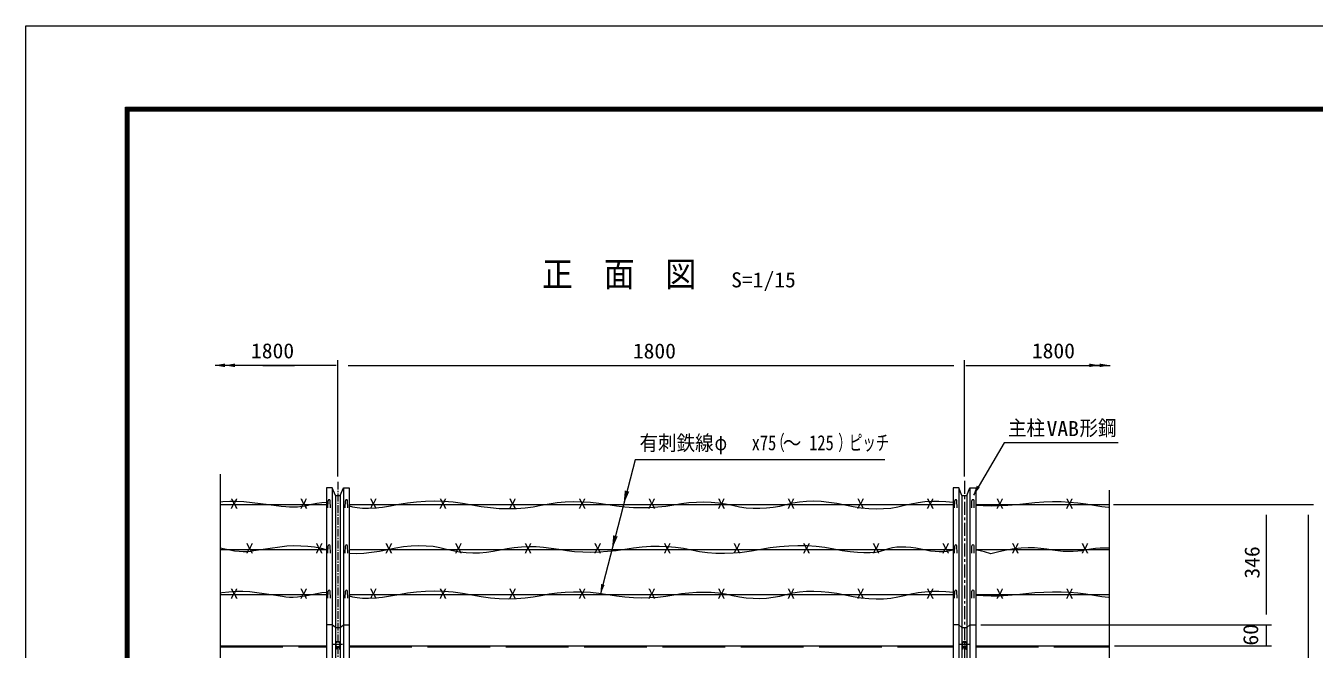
# Model space of a CAD drawing. Units: millimetres, scale not verified. Extents: x -4455 to 4455, y -3150 to 3150.
# Drawn here: x -4455 to -753, y 1359 to 3150 of the extents above; entities that cross this region are included whole.
import ezdxf
from ezdxf.enums import TextEntityAlignment as Align

# ---------------------------------------------------------------- set-up
doc = ezdxf.new("R2010")
doc.units = ezdxf.units.MM
doc.header["$LTSCALE"] = 30
for name, pattern in [('DASHED', [7.5, 6, -1.5]), ('USER1', [2, 1.25, -0.25, 0.25, -0.25]), ('USER3', [1.125, 0.75, -0.125, 0.125, -0.125])]:
    doc.linetypes.add(name, pattern=pattern)
for name, color, linetype, lineweight in [('0-2_6文字', 3, 'Continuous', 9), ('0-3_1部材', 7, 'Continuous', 18), ('0-4_8部品', 7, 'Continuous', 9), ('0-7_中心線', 1, 'USER1', 18), ('0-8_5寸法', 1, 'Continuous', 18), ('0-E_D-TTL', 7, 'Continuous', 9)]:
    doc.layers.add(name, color=color, linetype=linetype, lineweight=lineweight)
doc.styles.add('ＭＳ ゴシック', font='')
doc.styles.get('ＭＳ ゴシック').set_extended_font_data('MS Gothic')

msp = doc.modelspace()

# ---------------------------------------------------------------- linework, layer by layer
at = {"layer": '0-2_6文字', "color": 7}
for points in [[(-1316.21, 1952.51), (-1644, 1952.51), (-1732.39, 1802.23)], [(-1986.38, 1903.76), (-2704.15, 1903.76), (-2803.82, 1518.05)]]:
    msp.add_lwpolyline(points, dxfattribs=at)
at = {"layer": '0-2_6文字', "color": 1}
for points in [[(-2720.99, 1811.93), (-2733.9, 1815.26), (-2737.45, 1774.87)], [(-2754.29, 1683.08), (-2767.2, 1686.41), (-2770.75, 1646.02)]]:
    msp.add_solid(points, dxfattribs=at)
at = {"layer": '0-2_6文字', "color": 7}
for points in [[(-1733.4, 1800.5), (-1722.68, 1829), (-1713.7, 1823.72)], [(-2804.32, 1516.11), (-2801.86, 1546.46), (-2791.77, 1543.85)]]:
    msp.add_solid(points, dxfattribs=at)
at = {"layer": '0-3_1部材', "color": 4}
for p, q in [((-3896.42, 1862.02), (-3896.42, 575.71)), ((-1342.05, 1816.57), (-1342.05, 575.71))]:
    msp.add_line(p, q, dxfattribs=at)
at = {"layer": '0-3_1部材', "lineweight": 9}
for p, q in [((-3590.71, 1822.58), (-3590.71, -731.13)), ((-3542.21, 1822.58), (-3525.71, 1822.58)), ((-3525.71, 1822.58), (-3525.71, -731.13)), ((-1790.71, 1822.58), (-1790.71, -731.13)), ((-1742.21, 1822.58), (-1725.71, 1822.58)), ((-1725.71, 1822.58), (-1725.71, -731.13)), ((-3565.21, 1421.63), (-3551.21, 1421.63)), ((-3551.21, 1421.63), (-3542.21, 1428.87)), ((-3542.21, 1428.87), (-3525.71, 1428.87)), ((-1765.21, 1421.63), (-1751.21, 1421.63)), ((-1751.21, 1421.63), (-1742.21, 1428.87)), ((-1742.21, 1428.87), (-1725.71, 1428.87)), ((-3896.42, 1368.87), (-3590.71, 1368.87)), ((-3525.71, 1368.87), (-1790.71, 1368.87)), ((-1725.71, 1368.87), (-1342.05, 1368.87))]:
    msp.add_line(p, q, dxfattribs=at)
at = {"layer": '0-3_1部材', "color": 3}
for p, q in [((-3574.21, 1822.58), (-3574.21, -731.13)), ((-3542.21, 1822.58), (-3542.21, -731.13)), ((-1774.21, 1822.58), (-1774.21, -731.13)), ((-1742.21, 1822.58), (-1742.21, -731.13)), ((-3586.7, 1765.31), (-3585.95, 1785.81)), ((-3579.2, 1765.31), (-3579.95, 1785.81)), ((-3565.21, 1800.87), (-3565.21, -731.13)), ((-3551.21, 1800.87), (-3551.21, -731.13)), ((-3537.23, 1765.31), (-3536.48, 1785.81)), ((-3529.73, 1765.31), (-3530.48, 1785.81)), ((-1786.7, 1765.31), (-1785.95, 1785.81)), ((-1779.2, 1765.31), (-1779.95, 1785.81)), ((-1765.21, 1800.87), (-1765.21, -731.13)), ((-1751.21, 1800.87), (-1751.21, -731.13)), ((-1737.23, 1765.31), (-1736.48, 1785.81)), ((-1729.73, 1765.31), (-1730.48, 1785.81)), ((-3586.7, 1635.4), (-3585.95, 1655.9)), ((-3579.2, 1635.4), (-3579.95, 1655.9)), ((-3537.23, 1635.4), (-3536.48, 1655.9)), ((-3529.73, 1635.4), (-3530.48, 1655.9)), ((-1786.7, 1635.4), (-1785.95, 1655.9)), ((-1779.2, 1635.4), (-1779.95, 1655.9)), ((-1737.23, 1635.4), (-1736.48, 1655.9)), ((-1729.73, 1635.4), (-1730.48, 1655.9)), ((-3586.7, 1505.5), (-3585.95, 1526)), ((-3579.2, 1505.5), (-3579.95, 1526)), ((-3537.23, 1505.5), (-3536.48, 1526)), ((-3529.73, 1505.5), (-3530.48, 1526)), ((-1786.7, 1505.5), (-1785.95, 1526)), ((-1779.2, 1505.5), (-1779.95, 1526)), ((-1737.23, 1505.5), (-1736.48, 1526)), ((-1729.73, 1505.5), (-1730.48, 1526))]:
    msp.add_line(p, q, dxfattribs=at)
at = {"layer": '0-3_1部材', "color": 1}
for p, q in [((-1811.25, 1784.03), (-1790.71, 1782.08)), ((-3896.42, 1774.87), (-3590.71, 1774.87)), ((-3525.71, 1774.87), (-1790.71, 1774.87)), ((-1725.71, 1774.87), (-1344.51, 1774.87)), ((-3896.42, 1646.02), (-3590.71, 1646.02)), ((-3525.71, 1646.02), (-1790.71, 1646.02)), ((-1725.71, 1646.02), (-1344.51, 1646.02)), ((-1811.25, 1525.27), (-1790.71, 1523.32)), ((-3896.42, 1516.11), (-3590.71, 1516.11)), ((-3525.71, 1516.11), (-1790.71, 1516.11)), ((-1725.71, 1516.11), (-1344.51, 1516.11))]:
    msp.add_line(p, q, dxfattribs=at)
at = {"layer": '0-3_1部材', "color": 1, "linetype": 'DASHED'}
for p, q in [((-3896.42, 1365.87), (-3590.71, 1365.87)), ((-3525.71, 1365.87), (-1790.71, 1365.87)), ((-1725.71, 1365.87), (-1342.05, 1365.87))]:
    msp.add_line(p, q, dxfattribs=at)
at = {"layer": '0-3_1部材', "lineweight": 9}
for points in [[(-3565.21, 1801.08), (-3574.21, 1822.58), (-3590.71, 1822.58)], [(-3565.21, 1801.08), (-3551.21, 1801.08), (-3542.21, 1822.58)], [(-1765.21, 1801.08), (-1774.21, 1822.58), (-1790.71, 1822.58)], [(-1765.21, 1801.08), (-1751.21, 1801.08), (-1742.21, 1822.58)], [(-3565.21, 1421.63), (-3574.21, 1428.87), (-3590.71, 1428.87)], [(-1765.21, 1421.63), (-1774.21, 1428.87), (-1790.71, 1428.87)]]:
    msp.add_lwpolyline(points, dxfattribs=at)
at = {"layer": '0-3_1部材', "color": 1}
for points in [[(-3896.42, 1782.29), (-3888.43, 1783.28), (-3868.53, 1784.63), (-3848.43, 1784.88), (-3828.13, 1784.03), (-3756.15, 1774.87)], [(-3756.15, 1774.87), (-3720.88, 1769.99), (-3707.56, 1768.86), (-3697.3, 1767.96), (-3686.18, 1767.86), (-3674.21, 1768.57), (-3661.37, 1770.08), (-3647.67, 1772.39), (-3633.12, 1775.5), (-3618.37, 1778.53), (-3604.1, 1780.58), (-3590.71, 1781.62)], [(-3525.71, 1771.59), (-3516.47, 1768.75), (-3502.67, 1766.23), (-3487.12, 1764.87), (-3469.81, 1764.68), (-3450.74, 1765.65), (-3429.92, 1767.79), (-3407.35, 1771.1), (-3383.02, 1775.58), (-3357.68, 1779.98), (-3332.1, 1783.08), (-3306.26, 1784.88), (-3280.18, 1785.36), (-3253.85, 1784.54), (-3227.27, 1782.42), (-3200.44, 1778.98), (-3173.37, 1774.24), (-3146.45, 1769.5), (-3120.11, 1766.05), (-3094.35, 1763.91), (-3069.16, 1763.06), (-3044.54, 1763.51), (-3020.5, 1765.25), (-2997.04, 1768.3), (-2974.15, 1772.65), (-2951.38, 1777.05), (-2928.3, 1780.29), (-2904.88, 1782.35), (-2881.14, 1783.23), (-2857.08, 1782.94), (-2832.69, 1781.48), (-2807.97, 1778.85), (-2782.93, 1775.04), (-2757.92, 1771.18), (-2733.28, 1768.4), (-2709.01, 1766.69), (-2685.12, 1766.05), (-2661.61, 1766.49), (-2638.47, 1768), (-2615.71, 1770.59)], [(-2615.71, 1770.59), (-2593.32, 1774.24), (-2571.25, 1777.89), (-2549.46, 1780.44), (-2527.95, 1781.88), (-2506.71, 1782.23), (-2485.74, 1781.48), (-2465.05, 1779.64), (-2444.64, 1776.69), (-2424.5, 1772.65), (-2404.59, 1768.66), (-2384.85, 1765.9), (-2365.28, 1764.37), (-2345.89, 1764.06), (-2326.68, 1764.97), (-2307.64, 1767.1), (-2288.78, 1770.46), (-2270.09, 1775.04), (-2251.17, 1779.57), (-2231.63, 1782.76), (-2211.47, 1784.61), (-2190.68, 1785.13), (-2169.27, 1784.31), (-2147.23, 1782.16), (-2124.56, 1778.67), (-2101.27, 1773.84), (-2077.95, 1769.02), (-2055.17, 1765.53), (-2032.94, 1763.38), (-2011.27, 1762.56), (-1990.14, 1763.08), (-1969.56, 1764.93), (-1949.54, 1768.12), (-1930.06, 1772.65), (-1910.76, 1777.29), (-1891.26, 1780.83), (-1871.55, 1783.28), (-1851.65, 1784.63), (-1831.55, 1784.88), (-1811.25, 1784.03)], [(-1725.71, 1773.48), (-1704.59, 1772.11), (-1681.42, 1771.52), (-1657.57, 1771.79), (-1633.05, 1772.92), (-1607.85, 1774.91), (-1581.97, 1777.75), (-1555.96, 1780.55), (-1530.39, 1782.38), (-1505.24, 1783.26), (-1480.51, 1783.18), (-1456.22, 1782.14), (-1432.35, 1780.14), (-1408.91, 1777.19), (-1385.89, 1773.27), (-1363.31, 1769.45), (-1344.51, 1767.18)], [(-3772.78, 1646.02), (-3799.48, 1641.7), (-3808.87, 1640), (-3819.13, 1639.11), (-3830.25, 1639.01), (-3842.22, 1639.72), (-3855.06, 1641.23), (-3868.76, 1643.54), (-3883.31, 1646.65), (-3896.42, 1649.34)], [(-3590.71, 1644.84), (-3605.67, 1648.44), (-3625.17, 1651.98), (-3644.88, 1654.43), (-3664.78, 1655.78), (-3684.88, 1656.03), (-3705.18, 1655.18), (-3772.78, 1646.02)], [(-3369.2, 1653.31), (-3391.87, 1649.82), (-3415.16, 1644.99), (-3438.48, 1640.17), (-3461.26, 1636.68), (-3483.49, 1634.52), (-3505.16, 1633.71), (-3525.71, 1634.21)], [(-2519.39, 1639.45), (-2542.28, 1643.79), (-2565.05, 1648.2), (-2588.13, 1651.43), (-2611.55, 1653.49), (-2635.29, 1654.38), (-2659.35, 1654.09), (-2683.74, 1652.63), (-2708.46, 1650), (-2733.5, 1646.19), (-2758.51, 1642.33), (-2783.15, 1639.55), (-2807.42, 1637.84), (-2831.31, 1637.2), (-2854.82, 1637.64), (-2877.96, 1639.15), (-2900.72, 1641.73), (-2923.11, 1645.39), (-2945.18, 1649.04), (-2966.97, 1651.58), (-2988.48, 1653.03), (-3009.72, 1653.38), (-3030.69, 1652.63), (-3051.37, 1650.78), (-3071.79, 1647.84), (-3091.93, 1643.79), (-3111.84, 1639.81), (-3131.58, 1637.05), (-3151.15, 1635.52), (-3170.54, 1635.2), (-3189.75, 1636.12), (-3208.79, 1638.25), (-3227.65, 1641.61), (-3246.34, 1646.19), (-3265.26, 1650.72), (-3284.8, 1653.91), (-3304.96, 1655.76), (-3325.75, 1656.28), (-3347.16, 1655.46), (-3369.2, 1653.31)], [(-1790.71, 1644.27), (-1799.48, 1641.7), (-1808.87, 1640), (-1819.13, 1639.11), (-1830.25, 1639.01), (-1842.22, 1639.72), (-1855.06, 1641.23), (-1868.76, 1643.54), (-1883.31, 1646.65), (-1898.06, 1649.67), (-1912.33, 1651.73), (-1926.13, 1652.8), (-1939.44, 1652.91), (-1952.28, 1652.04), (-1964.64, 1650.2), (-1976.52, 1647.38), (-1987.92, 1643.59), (-1999.96, 1639.9), (-2013.76, 1637.37), (-2029.31, 1636.02), (-2046.62, 1635.82), (-2065.69, 1636.8), (-2086.51, 1638.94), (-2109.08, 1642.25), (-2133.41, 1646.73), (-2158.75, 1651.13), (-2184.33, 1654.23), (-2210.16, 1656.02), (-2236.25, 1656.51), (-2262.58, 1655.69), (-2289.16, 1653.56), (-2315.99, 1650.13), (-2343.06, 1645.39), (-2369.98, 1640.65), (-2396.32, 1637.2), (-2422.08, 1635.05), (-2447.27, 1634.21), (-2471.89, 1634.65), (-2495.93, 1636.4), (-2519.39, 1639.45)], [(-1682.39, 1633.64), (-1700.74, 1638.66), (-1717.73, 1642.62), (-1725.71, 1644.1)], [(-1344.51, 1649.58), (-1353.34, 1649.77), (-1367.76, 1649.44), (-1381.52, 1648.43), (-1394.6, 1646.75), (-1407, 1644.4), (-1419.35, 1642.08), (-1432.26, 1640.49), (-1445.74, 1639.65), (-1459.77, 1639.54), (-1474.36, 1640.17), (-1489.51, 1641.53), (-1505.23, 1643.64), (-1521.51, 1646.48), (-1538.51, 1649.08), (-1556.39, 1650.49), (-1575.17, 1650.69), (-1594.84, 1649.69), (-1615.39, 1647.48), (-1636.84, 1644.07), (-1659.17, 1639.46), (-1682.39, 1633.64)], [(-3896.42, 1521.14), (-3891.26, 1522.08), (-3871.55, 1524.53), (-3851.65, 1525.87), (-3831.55, 1526.12), (-3811.25, 1525.27), (-3750.07, 1516.11)], [(-3750.07, 1516.11), (-3716.95, 1511.8), (-3707.56, 1510.1), (-3697.3, 1509.2), (-3686.18, 1509.11), (-3674.21, 1509.81), (-3661.37, 1511.32), (-3647.67, 1513.63), (-3633.12, 1516.74), (-3618.37, 1519.77), (-3604.1, 1521.82), (-3590.71, 1522.87)], [(-3525.71, 1512.83), (-3516.47, 1510), (-3502.67, 1507.47), (-3487.12, 1506.11), (-3469.81, 1505.92), (-3450.74, 1506.9), (-3429.92, 1509.04), (-3407.35, 1512.35), (-3383.02, 1516.82), (-3357.68, 1521.23), (-3332.1, 1524.33), (-3306.26, 1526.12), (-3280.18, 1526.61), (-3253.85, 1525.79), (-3227.27, 1523.66), (-3200.44, 1520.23), (-3173.37, 1515.49), (-3146.45, 1510.74), (-3120.11, 1507.3), (-3094.35, 1505.15), (-3069.16, 1504.3), (-3044.54, 1504.75), (-3020.5, 1506.5), (-2997.04, 1509.54), (-2974.15, 1513.89), (-2951.38, 1518.3), (-2928.3, 1521.53), (-2904.88, 1523.59), (-2881.14, 1524.48), (-2857.08, 1524.19), (-2832.69, 1522.73), (-2807.97, 1520.09), (-2782.93, 1516.29), (-2757.92, 1512.43), (-2733.28, 1509.64), (-2709.01, 1507.93), (-2685.12, 1507.3), (-2661.61, 1507.73), (-2638.47, 1509.25), (-2615.71, 1511.83)], [(-2615.71, 1511.83), (-2593.32, 1515.49), (-2571.25, 1519.13), (-2549.46, 1521.68), (-2527.95, 1523.13), (-2506.71, 1523.48), (-2485.74, 1522.73), (-2465.05, 1520.88), (-2444.64, 1517.93), (-2424.5, 1513.89), (-2404.59, 1509.91), (-2384.85, 1507.15), (-2365.28, 1505.61), (-2345.89, 1505.3), (-2326.68, 1506.21), (-2307.64, 1508.35), (-2288.78, 1511.7), (-2270.09, 1516.29), (-2251.17, 1520.81), (-2231.63, 1524), (-2211.47, 1525.86), (-2190.68, 1526.37), (-2169.27, 1525.56), (-2147.23, 1523.4), (-2124.56, 1519.91), (-2101.27, 1515.09), (-2077.95, 1510.26), (-2055.17, 1506.77), (-2032.94, 1504.62), (-2011.27, 1503.8), (-1990.14, 1504.32), (-1969.56, 1506.17), (-1949.54, 1509.36), (-1930.06, 1513.89), (-1910.76, 1518.53), (-1891.26, 1522.08), (-1871.55, 1524.53), (-1851.65, 1525.87), (-1831.55, 1526.12), (-1811.25, 1525.27)], [(-1725.71, 1514.72), (-1704.59, 1513.36), (-1681.42, 1512.77), (-1657.57, 1513.04), (-1633.05, 1514.16), (-1607.85, 1516.15), (-1581.97, 1519), (-1555.96, 1521.79), (-1530.39, 1523.63), (-1505.24, 1524.5), (-1480.51, 1524.42), (-1456.22, 1523.38), (-1432.35, 1521.39), (-1408.91, 1518.43), (-1385.89, 1514.51), (-1363.31, 1510.69), (-1344.51, 1508.42)]]:
    msp.add_lwpolyline(points, dxfattribs=at)
at = {"layer": '0-3_1部材', "color": 3}
for centre in [(-3582.95, 1785.81), (-3533.48, 1785.81), (-1782.95, 1785.81), (-1733.48, 1785.81), (-3582.95, 1655.9), (-3533.48, 1655.9), (-1782.95, 1655.9), (-1733.48, 1655.9), (-3582.95, 1526), (-3533.48, 1526), (-1782.95, 1526), (-1733.48, 1526)]:
    msp.add_arc(centre, 3, 0, 180, dxfattribs=at)
at = {"layer": '0-4_8部品', "color": 1, "linetype": 'USER1', "lineweight": 18}
for p, q in [((-3571.65, 1373.32), (-3544.76, 1373.32)), ((-1771.65, 1373.32), (-1744.76, 1373.32))]:
    msp.add_line(p, q, dxfattribs=at)
at = {"layer": '0-4_8部品'}
for p, q in [((-3564.46, 1370.56), (-3564.46, 1359.64)), ((-3551.96, 1370.56), (-3551.96, 1359.64)), ((-1764.46, 1370.56), (-1764.46, 1359.64)), ((-1751.96, 1370.56), (-1751.96, 1359.64)), ((-3563.64, 1369.14), (-3564.46, 1369.14)), ((-3562.46, 1364.64), (-3564.46, 1364.64)), ((-3562.46, 1364.87), (-3553.96, 1364.87)), ((-3553.96, 1367.1), (-3553.96, 1359.64)), ((-3553.96, 1364.64), (-3551.96, 1364.64)), ((-3553.96, 1359.64), (-3551.96, 1359.64)), ((-3552.79, 1369.14), (-3551.96, 1369.14)), ((-1763.64, 1369.14), (-1764.46, 1369.14)), ((-1762.46, 1364.64), (-1764.46, 1364.64)), ((-1762.46, 1364.87), (-1753.96, 1364.87)), ((-1753.96, 1367.1), (-1753.96, 1359.64)), ((-1753.96, 1364.64), (-1751.96, 1364.64)), ((-1753.96, 1359.64), (-1751.96, 1359.64)), ((-1752.79, 1369.14), (-1751.96, 1369.14))]:
    msp.add_line(p, q, dxfattribs=at)
at = {"layer": '0-4_8部品', "color": 3, "lineweight": 18}
for points in [[(-3550.37, 1373.32), (-3554.29, 1380.11), (-3562.13, 1380.11), (-3566.05, 1373.32), (-3562.13, 1366.53), (-3554.29, 1366.53)], [(-1750.37, 1373.32), (-1754.29, 1380.11), (-1762.13, 1380.11), (-1766.05, 1373.32), (-1762.13, 1366.53), (-1754.29, 1366.53)]]:
    msp.add_lwpolyline(points, close=True, dxfattribs=at)
at = {"layer": '0-4_8部品'}
for points in [[(-3562.46, 1367.1), (-3562.46, 1359.64), (-3564.46, 1359.64)], [(-1762.46, 1367.1), (-1762.46, 1359.64), (-1764.46, 1359.64)]]:
    msp.add_lwpolyline(points, dxfattribs=at)
at = {"layer": '0-4_8部品', "color": 3, "lineweight": 18}
for centre in [(-3558.21, 1373.32), (-1758.21, 1373.32)]:
    msp.add_circle(centre, 6.8, dxfattribs=at)
at = {"layer": '0-7_中心線', "linetype": 'USER3'}
msp.add_line((-3558.21, 1840.2), (-3558.21, -773.37), dxfattribs=at)
at = {"layer": '0-7_中心線'}
msp.add_line((-1758.21, 1842.68), (-1758.21, -753.97), dxfattribs=at)
at = {"layer": '0-8_5寸法'}
for p, q in [((-3558.21, 1855.2), (-3558.21, 2189.75)), ((-1758.21, 1855.2), (-1758.21, 2189.75)), ((-3689.62, 2174.75), (-3910.29, 2174.75)), ((-3660.6, 2174.75), (-3881.27, 2174.75)), ((-3562.64, 2174.75), (-3842.88, 2174.75)), ((-3773.42, 2174.75), (-3682.83, 2174.75)), ((-3528.21, 2174.75), (-1788.21, 2174.75)), ((-1753.79, 2174.75), (-1366.86, 2174.75)), ((-1425.41, 2174.75), (-1370.78, 2174.75)), ((-1358.82, 2174.75), (-1400.66, 2174.75)), ((-1393.87, 2174.75), (-1339.24, 2174.75)), ((-1329.51, 1774.87), (-755.48, 1774.87)), ((-1327.05, 1774.87), (-875.48, 1774.87)), ((-890.48, 1458.87), (-890.48, 1744.87)), ((-770.48, 1744.87), (-770.48, -401.13)), ((-890.48, 1458.87), (-890.48, 1488.87)), ((-1710.71, 1428.87), (-875.48, 1428.87)), ((-1710.71, 1428.87), (-875.48, 1428.87)), ((-890.48, 1368.87), (-890.48, 1428.87)), ((-1327.05, 1368.87), (-875.48, 1368.87)), ((-1327.05, 1368.87), (-1115.48, 1368.87)), ((-1327.05, 1368.87), (-875.48, 1368.87)), ((-1327.05, 1368.87), (-995.48, 1368.87)), ((-1327.05, 1368.87), (-1115.48, 1368.87)), ((-1327.05, 1368.87), (-875.48, 1368.87))]:
    msp.add_line(p, q, dxfattribs=at)
for points in [[(-3912.29, 2174.75), (-3882.29, 2179.96), (-3882.29, 2169.54)], [(-3883.27, 2174.75), (-3853.27, 2179.96), (-3853.27, 2169.54)], [(-1399.24, 2179.75), (-1399.24, 2169.75), (-1369.24, 2174.75)], [(-1369.24, 2179.75), (-1369.24, 2169.75), (-1339.24, 2174.75)]]:
    msp.add_solid(points, dxfattribs=at)
at = {"layer": '0-E_D-TTL', "color": 2, "lineweight": 18}
msp.add_lwpolyline([(-4454.85, 3150.21), (4454.85, 3150.21), (4454.85, -3150.21), (-4454.85, -3150.21)], close=True, dxfattribs=at)
at = {"layer": '0-E_D-TTL'}
for points in [[(-4168.47, 2916.87), (4168.47, 2916.87), (4168.47, -2916.87), (-4168.47, -2916.87)], [(-4165.81, 2914.21), (4165.81, 2914.21), (4165.81, -2914.21), (-4165.81, -2914.21)], [(-4163.16, 2911.56), (4163.16, 2911.56), (4163.16, -2911.56), (-4163.16, -2911.56)], [(-4160.51, 2908.91), (4160.51, 2908.91), (4160.51, -2908.91), (-4160.51, -2908.91)], [(-4157.86, 2906.26), (4157.86, 2906.26), (4157.86, -2906.26), (-4157.86, -2906.26)]]:
    msp.add_lwpolyline(points, close=True, dxfattribs=at)

# ---------------------------------------------------------------- texts
at = {"layer": '0-2_6文字', "style": 'ＭＳ ゴシック'}
for s, height, width, p in [('主柱', 43.33, 0.9, (-1632.81, 1960.15)), ('VAB', 43.33, 1.05, (-1522.01, 1958.43)), ('形鋼', 43.33, 0.9, (-1427.54, 1960.15)), ('有刺鉄線', 43.33, 0.9, (-2691.36, 1917.22)), ('φ   x75 \u3000 125', 43.3, 0.8, (-2475.78, 1917.86)), ('（\u3000\u3000\u3000\u3000）', 43.33, 0.65, (-2312.81, 1917.86)), ('ピッチ', 43.33, 0.65, (-2089.53, 1917.86)), ('～', 43.33, 0.9, (-2279.81, 1917.22))]:
    msp.add_text(s, height=height, dxfattribs=dict(at, width=width)).set_placement(p, align=Align.BOTTOM_LEFT)
at = {"layer": '0-3_1部材', "style": 'ＭＳ ゴシック', "width": 0.9}
msp.add_text('正\u3000面\u3000図', height=72.14, dxfattribs=at).set_placement((-2971.4, 2379.1), align=Align.BOTTOM_LEFT)
at = {"layer": '0-3_1部材', "color": 3, "style": 'ＭＳ ゴシック', "width": 1.05}
msp.add_text('S=1/15', height=43.33, dxfattribs=at).set_placement((-2428.2, 2385.66), align=Align.BOTTOM_LEFT)
at = {"layer": '0-3_1部材', "color": 1, "style": 'ＭＳ ゴシック', "width": 1.2}
for p in [(-3868.04, 1754.59), (-3668.04, 1754.59), (-3468.04, 1754.59), (-3268.04, 1754.59), (-3068.04, 1754.59), (-2868.04, 1754.59), (-2668.04, 1754.59), (-2468.04, 1754.59), (-2268.04, 1754.59), (-2068.04, 1754.59), (-1868.04, 1754.59), (-1668.04, 1754.59), (-1468.04, 1754.59), (-3823.52, 1625.74), (-3623.52, 1625.74), (-3423.52, 1625.74), (-3223.52, 1625.74), (-3023.52, 1625.74), (-2823.52, 1625.74), (-2623.52, 1625.74), (-2423.52, 1625.74), (-2223.52, 1625.74), (-2023.52, 1625.74), (-1823.52, 1625.74), (-1623.52, 1625.74), (-1423.52, 1625.74), (-3868.04, 1495.84), (-3668.04, 1495.84), (-3468.04, 1495.84), (-3268.04, 1495.84), (-3068.04, 1495.84), (-2868.04, 1495.84), (-2668.04, 1495.84), (-2468.04, 1495.84), (-2268.04, 1495.84), (-2068.04, 1495.84), (-1868.04, 1495.84), (-1668.04, 1495.84), (-1468.04, 1495.84)]:
    msp.add_text('X', height=28.81, dxfattribs=at).set_placement(p, align=Align.BOTTOM_LEFT)
at = {"layer": '0-8_5寸法', "color": 3, "style": 'ＭＳ ゴシック', "width": 1.05}
for p in [(-3807.66, 2181.84), (-2710.71, 2181.42), (-1564.31, 2181.84)]:
    msp.add_text('1800', height=43.33, dxfattribs=at).set_placement(p, align=Align.BOTTOM_LEFT)
for s, p in [('346', (-897.15, 1562.12)), ('60', (-901.11, 1369.75))]:
    msp.add_text(s, height=43.33, rotation=90, dxfattribs=at).set_placement(p, align=Align.BOTTOM_LEFT)

doc.saveas('drawing.dxf')
